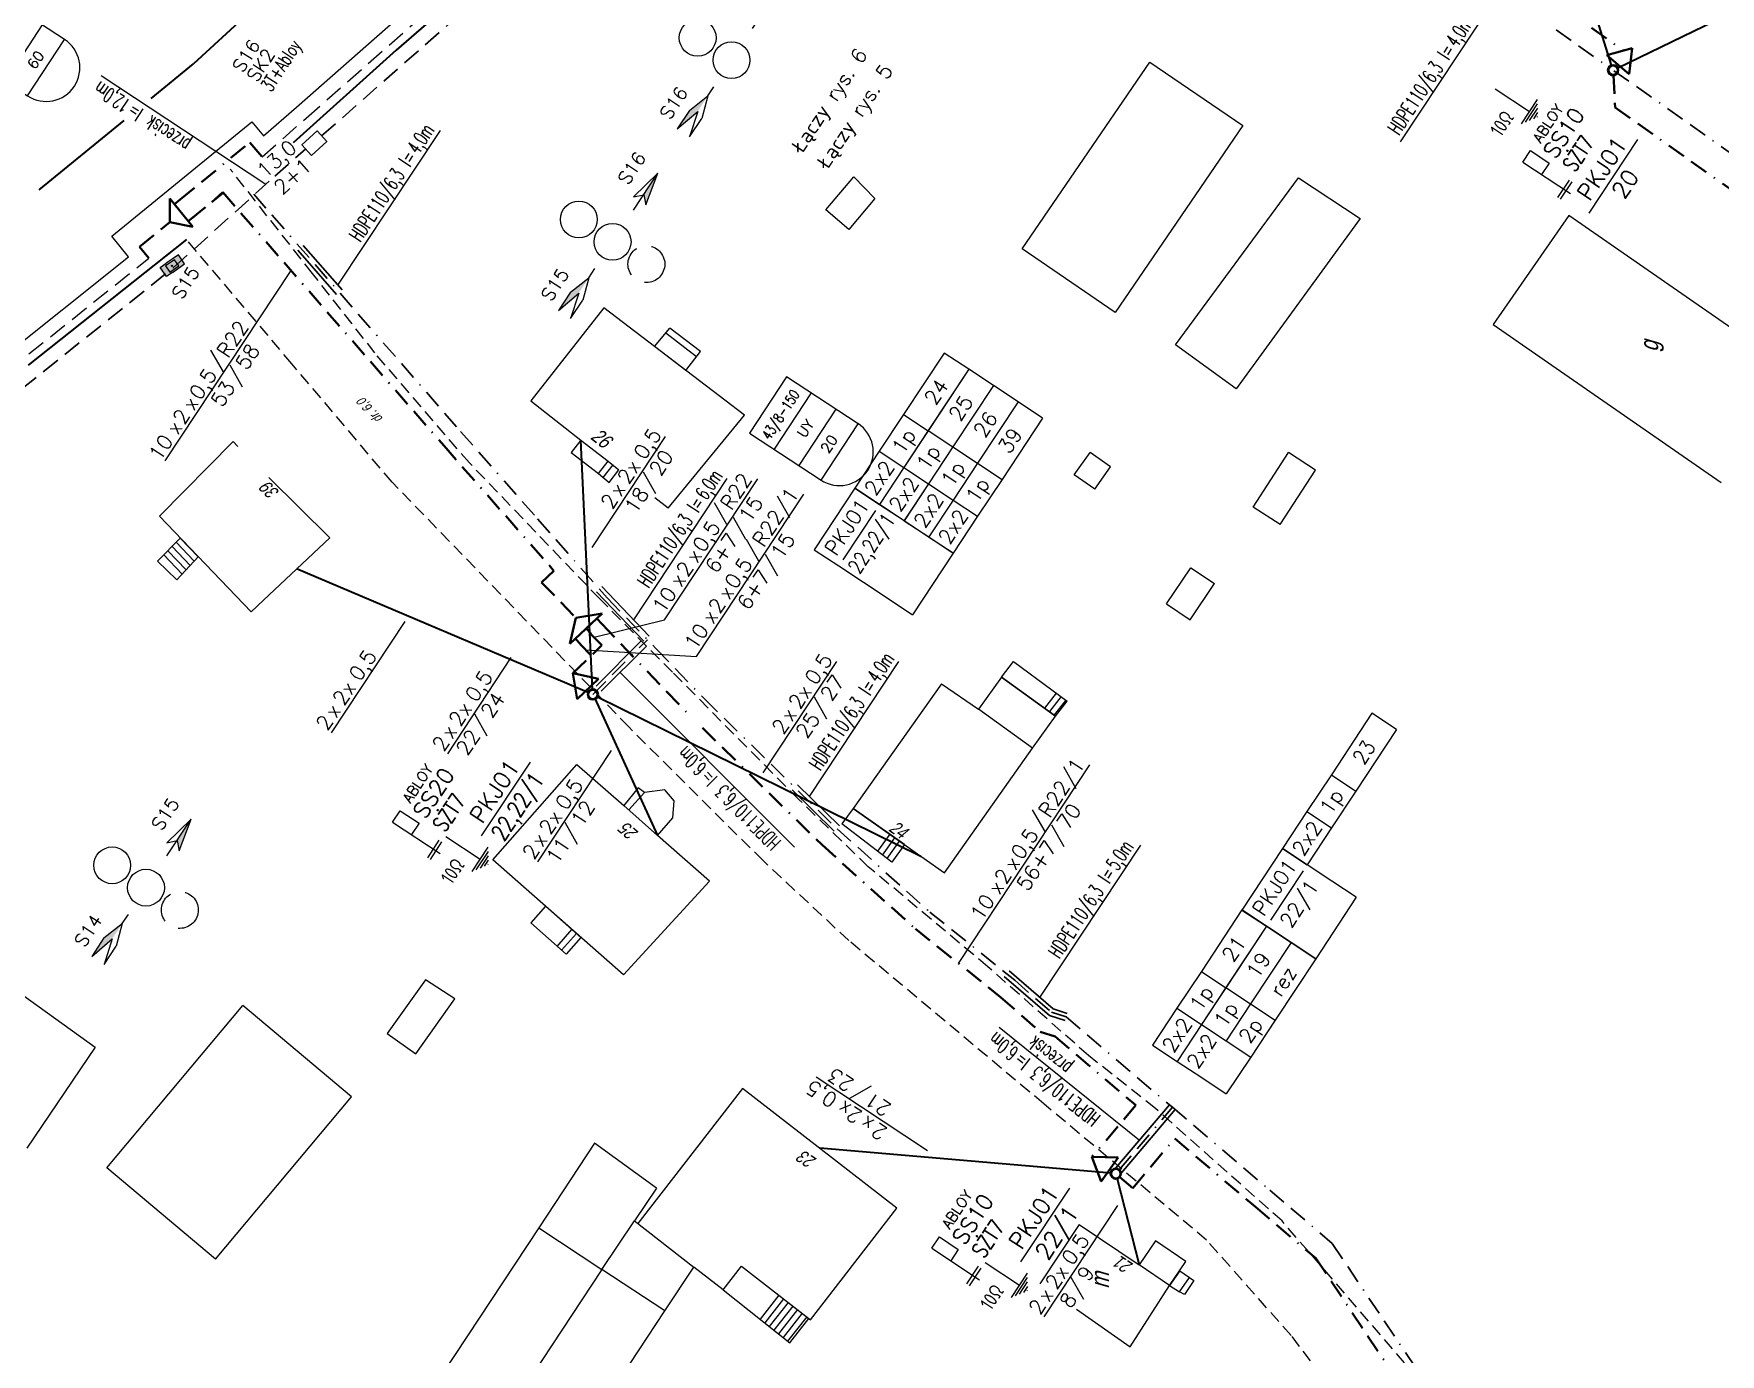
# Model space of a CAD drawing. Header units: millimetres. Extents: x 4848043 to 9699780, y 5827542 to 11659147.
# Drawn here: x 4850131.7 to 4850269.1, y 5828178.8 to 5828286.4 of the extents above; entities that cross this region are included whole.
import ezdxf
from ezdxf.enums import TextEntityAlignment as Align

# ---------------------------------------------------------------- set-up
doc = ezdxf.new("R2010")
doc.units = ezdxf.units.MM
doc.header["$MEASUREMENT"] = 0
for name, pattern in [('0', [0]), ('BORDER', [1.75, 0.5, -0.25, 0.5, -0.25, 0, -0.25]), ('DASHED', [0.75, 0.5, -0.25]), ('KOJ', [0]), ('KOU', [1.5, 1, -0.5]), ('SCH', [0])]:
    doc.linetypes.add(name, pattern=pattern)
doc.layers.get('0').update_dxf_attribs({"lineweight": 18})
for name, color, linetype, lineweight in [('EADTD_T_0', 7, '0', 18), ('EBTPO_L_6', 9, '0', 18), ('EBUOA_T_0', 7, '0', 25), ('EBUPP_L_2', 7, '0', 13), ('EBUPP_L_3', 6, '0', 25), ('EUZOU_T_2', 7, '0', 18), ('SDRPK_L_0', 7, '0', 35), ('SDRPK_L_1', 7, 'KOU', 18), ('TEL kable doziemne proj.', 32, 'BORDER', 30), ('TEL kanalizacja tel. proj.', 32, 'DASHED', 30), ('TEL rury', 6, 'Continuous', 30), ('TEL rury opis', 6, 'Continuous', 20), ('TEL studnie projektowane', 32, 'Continuous', 30), ('TES kable doziemne proj.', 4, 'BORDER', 40), ('TES kable napow. proj.', 241, 'LIN_NAPOW_PROJ', 35), ('TES zakończenia projektowane', 4, 'Continuous', 40), ('TES złącza projektowane', 4, 'Continuous', 40), ('UTTPA_T_0', 7, '0', 18), ('UZB słupy telefoniczne', 32, 'Continuous', 30)]:
    doc.layers.add(name, color=color, linetype=linetype, lineweight=lineweight)
for name, color, linetype in [('NR-RYS @ 1', 7, 'Continuous'), ('OPIS_KABLA', 30, 'Continuous'), ('OPIS_RURY', 6, 'Continuous'), ('RURY-ISTN', 6, 'Continuous'), ('S-T-DLUG', 30, 'Continuous'), ('TEL długości przelotów', 30, 'Continuous'), ('TEL studnie istniejące', 34, 'Continuous'), ('TES kable kanałowe istn.', 140, 'Continuous'), ('TES kable kanałowe proj.', 4, 'DASHED'), ('TES opisy kabli abon.', 30, 'Continuous'), ('TES opisy kabli rozdz.', 30, 'Continuous'), ('TES opisy zakończeń', 30, 'Continuous'), ('TES strzałki i odnośniki', 7, 'Continuous'), ('TES słup. PD', 6, 'Continuous'), ('TES zakończenia istniejące', 140, 'Continuous')]:
    doc.layers.add(name, color=color, linetype=linetype)
doc.styles.add('ROMANS', font='simplex.shx')
doc.styles.add('SIMPLEX', font='simplex.shx', dxfattribs={"width": 0.8, "height": 1.5})
doc.styles.get("Standard").update_dxf_attribs({"font": 'txt', "width": 0.8, "oblique": 15})
doc.linetypes.add('LIN_NAPOW_PROJ', pattern='A,0.0001,-0.4,[136,l_napow.shx,S=0.1,R=0,X=-0.4,Y=0],-0.2,[137,l_napow.shx,S=0.1,R=0,X=-0.2,Y=0],-0.2', length=0.8001)

# ---------------------------------------------------------------- blocks, each defined once
blk = doc.blocks.new('WLD')
at = {"color": 0}
for p, q in [((0.375, 0.25), (-0.375, 0.25)), ((-0.375, 0.25), (-0.375, -0.25)), ((0.375, -0.25), (0.375, 0.25)), ((-0.375, -0.25), (0.375, -0.25))]:
    blk.add_line(p, q, dxfattribs=at)
blk.add_circle((0, 0), 0.045, dxfattribs=at)
blk = doc.blocks.new('TR-SL1')
blk.add_circle((0, 0), 0.5)
blk = doc.blocks.new('KBR-SL1P')
for p, q in [((0, 0), (-1, 1.48)), ((-1, 1.48), (1, 1.48)), ((1, 1.48), (0, 0))]:
    blk.add_line(p, q)
blk.add_circle((0, 1.98), 0.35)
blk = doc.blocks.new('KB-RZP')
at = {"style": 'SIMPLEX'}
for s, p in [('/', (0.5, 0.39)), ('x', (-4.75, 0.25)), ('x', (-2.78, 0.25))]:
    blk.add_text(s, height=1, dxfattribs=at).set_placement(p)
for tag, p in [('POJ-KAB', (-5.16, 0.25)), ('DL-KAB', (0.19, -1.25))]:
    blk.add_attdef(tag, text='', height=1, dxfattribs=at).set_placement(p, align=Align.RIGHT)
for tag, p in [('KONS-KAB', (-3.5, 0.25)), ('SR-ZYL', (-0.85, 0.25)), ('SEP', (0.84, -1.25))]:
    blk.add_attdef(tag, text='', height=1, dxfattribs=at).set_placement(p, align=Align.CENTER)
for tag, p in [('NR-KAB', (1.5, 0.25)), ('DL-MON', (1.5, -1.25))]:
    blk.add_attdef(tag, p, '', height=1, dxfattribs=at)
at = {"style": 'SIMPLEX', "flags": 1}
blk.add_attdef('TYP-KAB', text='', height=0.5, dxfattribs=at).set_placement((-8.41, 0.25), align=Align.RIGHT)
blk.add_attdef('REJ-SZAF', (7.64, 0.25), '', height=0.5, dxfattribs=at)
blk = doc.blocks.new('KB-IWP')
at = {"style": 'SIMPLEX'}
for p in [(-1.22, 0.25), (0.64, 0.25)]:
    blk.add_text('x', height=1, dxfattribs=at).set_placement(p, align=Align.RIGHT)
for tag, p in [('POJ-KAB', (-2.13, 0.25)), ('DL-KAB', (-0.62, -1.25))]:
    blk.add_attdef(tag, text='', height=1, dxfattribs=at).set_placement(p, align=Align.RIGHT)
for tag, p in [('KONS-KAB', (-0.52, 0.25)), ('SR-ZYL', (2.12, 0.25)), ('SEP', (-0.02, -1.25))]:
    blk.add_attdef(tag, text='', height=1, dxfattribs=at).set_placement(p, align=Align.CENTER)
at = {"style": 'SIMPLEX', "flags": 1}
blk.add_attdef('TYP-KAB', text='', height=0.5, dxfattribs=at).set_placement((-6.02, 0.25), align=Align.RIGHT)
blk.add_attdef('REJ-SZAF', (6.39, 0.25), '', height=0.5, dxfattribs=at)
at = {"style": 'SIMPLEX'}
blk.add_attdef('DL-MON', (0.7, -1.25), '', height=1, dxfattribs=at)
blk = doc.blocks.new('OB')
at = {"style": 'ROMANS', "width": 0.6}
blk.add_text('l=', height=2, dxfattribs=at).set_placement((9.86, 0.18))
for tag, p in [('OB_TYP', (8.68, 0.18)), ('OB_SW', (11.54, -2.76))]:
    blk.add_attdef(tag, text='', height=2, dxfattribs=at).set_placement(p, align=Align.RIGHT)
blk.add_attdef('OB_DL', (11.91, 0.18), '', height=2, dxfattribs=at)
blk = doc.blocks.new('ZL-2P')
for p, q in [((0, 0), (1, 1.25)), ((1, 1.25), (1, -1.25)), ((1, -1.25), (0, 0)), ((1, 0.75), (1.5, 0.75)), ((1, -0.75), (1.5, -0.75))]:
    blk.add_line(p, q)
blk = doc.blocks.new('KBR-ZP2')
blk.add_line((-4, 2), (4, 2))
at = {"style": 'SIMPLEX'}
for tag, p in [('REJ-SZAF', (0, 2.5)), ('NR-ZAK', (0, 0))]:
    blk.add_attdef(tag, text='', height=1.5, dxfattribs=at).set_placement(p, align=Align.CENTER)
blk = doc.blocks.new('SK-2-I')
blk.add_hatch(color=256).paths.add_polyline_path([(0.27, -0.38), (0.77, -0.38), (0.77, 0.37), (0.27, 0.37), (-0.23, 0.37), (-0.73, 0.37), (-0.73, -0.38), (-0.23, -0.38)])
for p, q in [((-0.73, -0.38), (-0.73, 0.37)), ((-0.73, 0.37), (-0.23, 0.37)), ((0.27, 0.37), (-0.23, 0.37)), ((0.77, 0.37), (0.27, 0.37)), ((0.77, -0.38), (0.77, 0.37)), ((-0.23, -0.38), (-0.73, -0.38)), ((-0.23, -0.38), (0.27, -0.38)), ((0.27, -0.38), (0.77, -0.38))]:
    blk.add_line(p, q)
blk = doc.blocks.new('S-T-DLUG')
at = {"style": 'ROMANS'}
blk.add_attdef('DL.KAN', text='', height=1, dxfattribs=at).set_placement((0, 0.3), align=Align.CENTER)
blk.add_attdef('L.OTW', text='', height=1, dxfattribs=at).set_placement((0, -0.3), align=Align.TOP_CENTER)
blk = doc.blocks.new('S1')
for p, q in [((0, 5.58), (-0.5, 3.33)), ((0, 2.58), (0, 5.58)), ((0.5, 3.33), (0, 5.58)), ((-0.5, 3.33), (0, 3.83)), ((0, 3.83), (0.5, 3.33)), ((0, -2.92), (0, -2.17)), ((-0.5, -4.42), (0, -2.92)), ((0, -2.92), (0.5, -4.42)), ((-0.5, -5.92), (0, -4.17)), ((-0.5, -4.42), (-0.5, -5.92)), ((0, -4.17), (0.5, -5.92)), ((0.5, -5.92), (0.5, -4.42))]:
    blk.add_line(p, q)
for points in [[(0, 5.58), (0, 3.83), (0.5, 3.33)], [(0, -2.92), (-0.5, -4.42), (0, -4.17), (-0.5, -5.92)]]:
    blk.add_solid(points)
blk = doc.blocks.new('*U135')
for p, q in [((10, 0), (0, 0)), ((0, 0), (0, -4)), ((10, -4), (10, 0)), ((0, -4), (0, -8)), ((9, -4), (1, -4)), ((10, -8), (10, -4)), ((0, -8), (0, -12)), ((10, -12), (10, -8)), ((10, -12), (0, -12))]:
    blk.add_line(p, q)
at = {"style": 'SIMPLEX'}
for tag, p in [('SZAFA', (5, -2)), ('PUNKT', (5, -6))]:
    blk.add_attdef(tag, text='', height=2, dxfattribs=at).set_placement(p, align=Align.MIDDLE_CENTER)
blk = doc.blocks.new('*U136')
for p, q in [((6, 0), (0, 0)), ((0, 0), (0, -4)), ((6, 0), (6, -4)), ((12, 0), (6, 0)), ((22, 0), (12, 0)), ((12, 0), (12, -4)), ((22, -4), (22, 0)), ((6, -4), (0, -4)), ((12, -4), (6, -4)), ((22, -4), (12, -4))]:
    blk.add_line(p, q)
at = {"style": 'SIMPLEX'}
for s, p in [('2x2', (3, -2)), ('1p', (9, -2))]:
    blk.add_text(s, height=2, dxfattribs=at).set_placement(p, align=Align.MIDDLE_CENTER)
blk.add_attdef('PARA1', text='', height=2, dxfattribs=at).set_placement((17, -2), align=Align.MIDDLE_CENTER)
blk = doc.blocks.new('*U123')
for p, q in [((6, 0), (0, 0)), ((0, 0), (0, -4)), ((6, 0), (6, -4)), ((12, 0), (6, 0)), ((22, 0), (12, 0)), ((12, 0), (12, -4)), ((22, -4), (22, 0)), ((0, -4), (0, -8)), ((6, -4), (6, -8)), ((12, -4), (6, -4)), ((22, -4), (12, -4)), ((12, -4), (12, -8)), ((22, -8), (22, -4)), ((6, -8), (0, -8)), ((12, -8), (6, -8)), ((22, -8), (12, -8))]:
    blk.add_line(p, q)
at = {"style": 'SIMPLEX'}
for s, p in [('2x2', (3, -2)), ('1p', (9, -2)), ('2p', (9, -6))]:
    blk.add_text(s, height=2, dxfattribs=at).set_placement(p, align=Align.MIDDLE_CENTER)
for tag, p in [('PARA1', (17, -2)), ('PARA2', (17, -6))]:
    blk.add_attdef(tag, text='', height=2, dxfattribs=at).set_placement(p, align=Align.MIDDLE_CENTER)
blk = doc.blocks.new('ZL-3P')
for p, q in [((0, 0), (1, 1.5)), ((1, 1.5), (1, -1.5)), ((1, -1.5), (0, 0)), ((1, 1), (1.5, 1)), ((1, 0), (1.5, 0)), ((1, -1), (1.5, -1))]:
    blk.add_line(p, q)
blk = doc.blocks.new('*U146')
for p, q in [((10, 0), (0, 0)), ((0, 0), (0, -4)), ((10, -4), (10, 0)), ((0, -4), (0, -8)), ((9, -4), (1, -4)), ((10, -8), (10, -4)), ((0, -8), (0, -12)), ((10, -12), (10, -8)), ((0, -12), (0, -16)), ((10, -16), (10, -12)), ((10, -16), (0, -16))]:
    blk.add_line(p, q)
at = {"style": 'SIMPLEX'}
for tag, p in [('SZAFA', (5, -2)), ('PUNKT', (5, -6))]:
    blk.add_attdef(tag, text='', height=2, dxfattribs=at).set_placement(p, align=Align.MIDDLE_CENTER)
blk = doc.blocks.new('ZLOP')
for p, q in [((9.15, 0), (0, 0)), ((0, 0), (0, -11.62)), ((9.15, -11.62), (9.15, 0)), ((9.15, -4), (0, -4)), ((9.15, -8), (0, -8)), ((0, -11.62), (9.15, -11.62))]:
    blk.add_line(p, q)
blk.add_arc((4.58, -11.62), 4.58, 180, 0)
at = {"style": 'ROMANS', "width": 0.713756}
blk.add_attdef('MUFA', text='', height=1.41, dxfattribs=at).set_placement((0.63, -2.88), (8.18, -2.88), align=Align.FIT)
at = {"style": 'ROMANS'}
for tag, p in [('LACZNIK', (4.71, -6.72)), ('PARY', (4.69, -10.56))]:
    blk.add_attdef(tag, text='', height=1.41, dxfattribs=at).set_placement(p, align=Align.CENTER)
for tag, flags, p in [('NRZL', 4, (4.68, -14.12)), ('BOKT', 1, (4.69, -17.8))]:
    blk.add_attdef(tag, text='', height=1.41, dxfattribs=dict(at, flags=flags)).set_placement(p, align=Align.CENTER)

msp = doc.modelspace()

# ---------------------------------------------------------------- linework, layer by layer
for centre in [(4850185.81, 5828286.03), (4850188.57, 5828284.21), (4850176.13, 5828271.23), (4850178.88, 5828269.41), (4850138.12, 5828218.62), (4850140.87, 5828216.8)]:
    msp.add_circle(centre, 1.5)
at = {"linetype": 'DASHED', "ltscale": 5}
for centre in [(4850181.63, 5828267.59), (4850143.63, 5828214.98)]:
    msp.add_circle(centre, 1.5, dxfattribs=at)
at = {"layer": 'EBTPO_L_6', "linetype": 'SCH'}
for p, q in [((4850182.29, 5828260.88), (4850183.54, 5828262.37)), ((4850186.03, 5828260.47), (4850183.54, 5828262.37)), ((4850183.22, 5828261.99), (4850185.72, 5828260.07)), ((4850184.85, 5828258.94), (4850182.29, 5828260.88)), ((4850184.85, 5828258.94), (4850186.03, 5828260.47)), ((4850177.72, 5828250.53), (4850178.51, 5828251.54)), ((4850178.51, 5828251.54), (4850179.4, 5828250.84)), ((4850177.72, 5828250.53), (4850178.6, 5828249.79)), ((4850178.89, 5828251.23), (4850178.09, 5828250.22)), ((4850178.6, 5828249.79), (4850179.4, 5828250.84)), ((4850143.66, 5828245.27), (4850141.82, 5828243.39)), ((4850142.99, 5828244.58), (4850144.48, 5828243.03)), ((4850143.33, 5828244.93), (4850144.79, 5828243.39)), ((4850145.13, 5828243.74), (4850143.66, 5828245.27)), ((4850143.38, 5828241.87), (4850141.82, 5828243.39)), ((4850142.32, 5828243.9), (4850143.82, 5828242.34)), ((4850142.65, 5828244.24), (4850144.15, 5828242.68)), ((4850145.13, 5828243.74), (4850143.38, 5828241.87)), ((4850210.56, 5828233.96), (4850211.55, 5828235.21)), ((4850210.56, 5828233.96), (4850214.97, 5828230.78)), ((4850215.02, 5828232.64), (4850214.07, 5828231.42)), ((4850215.41, 5828232.36), (4850214.46, 5828231.15)), ((4850215.8, 5828232.07), (4850214.85, 5828230.87)), ((4850214.97, 5828230.78), (4850215.92, 5828231.98)), ((4850198.49, 5828223.26), (4850197.56, 5828222.01)), ((4850202.65, 5828220.32), (4850198.49, 5828223.26)), ((4850201.64, 5828218.87), (4850197.56, 5828222.01)), ((4850200.49, 5828219.76), (4850201.48, 5828221.16)), ((4850200.87, 5828219.46), (4850201.87, 5828220.87)), ((4850201.25, 5828219.17), (4850202.26, 5828220.6)), ((4850202.65, 5828220.32), (4850201.64, 5828218.87)), ((4850173.41, 5828215.3), (4850172.21, 5828213.93)), ((4850173.41, 5828215.3), (4850176.3, 5828212.75)), ((4850172.21, 5828213.93), (4850175.09, 5828211.37)), ((4850174.36, 5828212.02), (4850175.57, 5828213.4)), ((4850174.71, 5828211.7), (4850175.94, 5828213.08)), ((4850176.3, 5828212.75), (4850175.09, 5828211.37)), ((4850187.89, 5828184.05), (4850189.38, 5828185.97)), ((4850189.38, 5828185.97), (4850194.87, 5828181.7)), ((4850225.08, 5828185.59), (4850224.25, 5828184.4)), ((4850225.08, 5828185.59), (4850224.25, 5828184.4)), ((4850225.08, 5828185.59), (4850226.23, 5828184.81)), ((4850225.08, 5828185.59), (4850226.23, 5828184.81)), ((4850187.89, 5828184.05), (4850193.31, 5828179.72)), ((4850225.07, 5828183.89), (4850225.87, 5828185.05)), ((4850225.07, 5828183.89), (4850225.87, 5828185.05)), ((4850226.23, 5828184.81), (4850225.47, 5828183.65)), ((4850226.23, 5828184.81), (4850225.47, 5828183.65)), ((4850192.42, 5828183.61), (4850190.9, 5828181.64)), ((4850192.8, 5828183.31), (4850191.27, 5828181.35)), ((4850193.18, 5828183.02), (4850191.64, 5828181.05)), ((4850193.56, 5828182.72), (4850192.02, 5828180.75)), ((4850193.93, 5828182.43), (4850192.4, 5828180.45)), ((4850194.31, 5828182.13), (4850192.77, 5828180.15)), ((4850194.69, 5828181.84), (4850193.14, 5828179.85)), ((4850193.31, 5828179.72), (4850194.87, 5828181.7))]:
    msp.add_line(p, q, dxfattribs=at)
at = {"layer": 'EBTPO_L_6', "linetype": '0'}
for p, q in [((4850211.55, 5828235.21), (4850215.92, 5828231.98)), ((4850215.92, 5828231.98), (4850215.92, 5828231.98)), ((4850224.25, 5828184.4), (4850225.07, 5828183.89)), ((4850224.25, 5828184.4), (4850225.07, 5828183.89)), ((4850225.47, 5828183.65), (4850225.07, 5828183.89)), ((4850225.47, 5828183.65), (4850225.07, 5828183.89))]:
    msp.add_line(p, q, dxfattribs=at)
at = {"layer": 'EBUPP_L_2', "linetype": '0'}
for p, q in [((4850196.24, 5828272.01), (4850198.53, 5828274.7)), ((4850198.53, 5828274.7), (4850200.25, 5828272.93)), ((4850198.12, 5828270.41), (4850196.24, 5828272.01)), ((4850200.25, 5828272.93), (4850198.12, 5828270.41)), ((4850256.78, 5828271.55), (4850250.62, 5828262.67)), ((4850256.78, 5828271.55), (4850250.62, 5828262.67)), ((4850275.34, 5828258.66), (4850256.78, 5828271.55)), ((4850275.34, 5828258.66), (4850256.78, 5828271.55)), ((4850250.62, 5828262.67), (4850269.18, 5828249.8)), ((4850250.62, 5828262.67), (4850269.18, 5828249.8)), ((4850216.89, 5828189.35), (4850213.68, 5828184.54)), ((4850216.89, 5828189.35), (4850221.77, 5828186.08)), ((4850223.1, 5828188.04), (4850221.77, 5828186.08)), ((4850225.58, 5828186.34), (4850223.1, 5828188.04)), ((4850224.25, 5828184.4), (4850221.77, 5828186.08)), ((4850224.25, 5828184.4), (4850225.58, 5828186.34)), ((4850221.04, 5828179.4), (4850224.25, 5828184.4)), ((4850216.66, 5828182.46), (4850221.04, 5828179.4))]:
    msp.add_line(p, q, dxfattribs=at)
at = {"layer": 'EBUPP_L_2', "linetype": '0', "lineweight": 20}
for p, q in [((4850216.89, 5828189.35), (4850213.68, 5828184.54)), ((4850216.89, 5828189.35), (4850221.77, 5828186.08)), ((4850223.1, 5828188.04), (4850221.77, 5828186.08)), ((4850225.58, 5828186.34), (4850223.1, 5828188.04)), ((4850224.25, 5828184.4), (4850221.77, 5828186.08)), ((4850224.25, 5828184.4), (4850225.58, 5828186.34)), ((4850221.04, 5828179.4), (4850224.25, 5828184.4))]:
    msp.add_line(p, q, dxfattribs=at)
at = {"layer": 'EBUPP_L_3', "linetype": '0'}
for p, q in [((4850212.24, 5828268.83), (4850222.65, 5828284.05)), ((4850222.65, 5828284.05), (4850230.22, 5828278.88)), ((4850230.22, 5828278.88), (4850219.82, 5828263.65)), ((4850224.74, 5828261.01), (4850234.75, 5828274.62)), ((4850234.75, 5828274.62), (4850239.77, 5828271.3)), ((4850239.77, 5828271.3), (4850229.68, 5828257.42)), ((4850219.82, 5828263.65), (4850212.24, 5828268.83)), ((4850178.16, 5828264.04), (4850172.21, 5828256.45)), ((4850189.63, 5828255.29), (4850178.16, 5828264.04)), ((4850229.68, 5828257.42), (4850224.74, 5828261.01)), ((4850172.21, 5828256.45), (4850176.3, 5828253.26)), ((4850183.4, 5828247.7), (4850189.63, 5828255.29)), ((4850147.96, 5828253.13), (4850141.96, 5828247.05)), ((4850148.34, 5828252.74), (4850147.96, 5828253.13)), ((4850176.3, 5828253.26), (4850175.51, 5828252.25)), ((4850176.3, 5828253.26), (4850178.51, 5828251.54)), ((4850175.51, 5828252.25), (4850177.72, 5828250.53)), ((4850177.72, 5828250.53), (4850178.51, 5828251.54)), ((4850216.49, 5828250.44), (4850217.78, 5828252.26)), ((4850219.45, 5828251.08), (4850217.78, 5828252.26)), ((4850231.06, 5828247.8), (4850233.95, 5828252.24)), ((4850236.15, 5828250.81), (4850233.95, 5828252.24)), ((4850155.85, 5828245.3), (4850150.89, 5828250.22)), ((4850218.16, 5828249.26), (4850216.49, 5828250.44)), ((4850218.16, 5828249.26), (4850219.45, 5828251.08)), ((4850233.25, 5828246.37), (4850236.15, 5828250.81)), ((4850183.4, 5828247.7), (4850182.31, 5828248.56)), ((4850233.25, 5828246.37), (4850231.06, 5828247.8)), ((4850141.96, 5828247.05), (4850149.43, 5828239.26)), ((4850150.44, 5828240.21), (4850155.85, 5828245.3)), ((4850224.01, 5828239.91), (4850225.98, 5828242.86)), ((4850225.98, 5828242.86), (4850227.92, 5828241.57)), ((4850225.94, 5828238.61), (4850227.92, 5828241.57)), ((4850149.43, 5828239.26), (4850150.44, 5828240.21)), ((4850224.01, 5828239.91), (4850225.94, 5828238.61)), ((4850205.66, 5828233.41), (4850198.49, 5828223.26)), ((4850205.66, 5828233.41), (4850208.68, 5828231.34)), ((4850210.56, 5828233.96), (4850208.68, 5828231.34)), ((4850214.97, 5828230.78), (4850210.56, 5828233.96)), ((4850213.09, 5828228.16), (4850208.68, 5828231.34)), ((4850213.09, 5828228.16), (4850214.97, 5828230.78)), ((4850205.92, 5828218.02), (4850213.09, 5828228.16)), ((4850169.13, 5828219.08), (4850175.98, 5828226.84)), ((4850175.98, 5828226.84), (4850179.8, 5828223.49)), ((4850180.96, 5828224.93), (4850179.8, 5828223.49)), ((4850181.47, 5828224.56), (4850180.2, 5828223.13)), ((4850181.47, 5828224.56), (4850180.96, 5828224.93)), ((4850183.13, 5828224.76), (4850181.47, 5828224.56)), ((4850183.9, 5828223.87), (4850183.13, 5828224.76)), ((4850183.79, 5828222.48), (4850183.9, 5828223.87)), ((4850182.54, 5828221.06), (4850179.8, 5828223.49)), ((4850182.54, 5828221.06), (4850183.79, 5828222.48)), ((4850198.49, 5828223.26), (4850205.92, 5828218.02)), ((4850186.78, 5828217.33), (4850182.54, 5828221.06)), ((4850179.78, 5828209.69), (4850169.13, 5828219.08)), ((4850186.78, 5828217.33), (4850179.78, 5828209.69)), ((4850119.69, 5828216.03), (4850136.73, 5828203.82)), ((4850163.64, 5828209.29), (4850160.51, 5828204.92)), ((4850166.04, 5828207.75), (4850163.64, 5828209.29)), ((4850162.84, 5828203.26), (4850166.04, 5828207.75)), ((4850137.67, 5828193.98), (4850148.76, 5828207.19)), ((4850157.6, 5828199.77), (4850148.76, 5828207.19)), ((4850160.51, 5828204.92), (4850162.84, 5828203.26)), ((4850136.73, 5828203.82), (4850131.17, 5828195.59)), ((4850189.46, 5828200.45), (4850180.93, 5828189.45)), ((4850202.04, 5828190.69), (4850189.46, 5828200.45)), ((4850146.52, 5828186.55), (4850157.6, 5828199.77)), ((4850177.41, 5828195.99), (4850172.87, 5828189.09)), ((4850182.46, 5828192.31), (4850177.41, 5828195.99)), ((4850146.52, 5828186.55), (4850137.67, 5828193.98)), ((4850182.46, 5828192.31), (4850180.67, 5828189.66)), ((4850178.01, 5828185.71), (4850180.67, 5828189.66)), ((4850180.67, 5828189.66), (4850185.5, 5828185.9)), ((4850194.99, 5828181.61), (4850202.04, 5828190.69)), ((4850172.87, 5828189.09), (4850162.77, 5828173.8)), ((4850172.87, 5828189.09), (4850178.01, 5828185.71)), ((4850178.01, 5828185.71), (4850167.9, 5828170.42)), ((4850183.14, 5828182.33), (4850178.01, 5828185.71)), ((4850183.14, 5828182.33), (4850185.5, 5828185.9)), ((4850187.89, 5828184.05), (4850185.5, 5828185.9)), ((4850187.89, 5828184.05), (4850189.38, 5828185.97)), ((4850189.38, 5828185.97), (4850194.99, 5828181.61)), ((4850173.04, 5828167.02), (4850183.14, 5828182.33))]:
    msp.add_line(p, q, dxfattribs=at)
at = {"layer": 'OPIS_RURY'}
for p, q in [((4850250.78, 5828281.86), (4850253.57, 5828280.02)), ((4850252.92, 5828279.02), (4850254.23, 5828281.01)), ((4850253.25, 5828279.16), (4850254.23, 5828280.65)), ((4850253.58, 5828279.3), (4850254.24, 5828280.29)), ((4850253.92, 5828279.43), (4850254.25, 5828279.93)), ((4850254.21, 5828279.57), (4850254.23, 5828279.61)), ((4850165.3, 5828220.97), (4850168.1, 5828219.12)), ((4850167.44, 5828218.13), (4850168.75, 5828220.11)), ((4850167.78, 5828218.26), (4850168.76, 5828219.75)), ((4850168.11, 5828218.4), (4850168.76, 5828219.39)), ((4850168.44, 5828218.54), (4850168.77, 5828219.03)), ((4850168.73, 5828218.68), (4850168.75, 5828218.71)), ((4850209.23, 5828186.26), (4850212.03, 5828184.41)), ((4850211.37, 5828183.42), (4850212.68, 5828185.4)), ((4850211.7, 5828183.56), (4850212.69, 5828185.04)), ((4850212.04, 5828183.69), (4850212.69, 5828184.68)), ((4850212.37, 5828183.83), (4850212.7, 5828184.32)), ((4850212.66, 5828183.97), (4850212.68, 5828184.01))]:
    msp.add_line(p, q, dxfattribs=at)
at = {"layer": 'RURY-ISTN'}
for p, q in [((4850253.03, 5828275.91), (4850253.64, 5828276.84)), ((4850253.64, 5828276.84), (4850255.18, 5828275.82)), ((4850253.03, 5828275.91), (4850256.91, 5828273.34)), ((4850255.18, 5828275.82), (4850254.56, 5828274.89)), ((4850256.8, 5828274.44), (4850255.85, 5828273.02)), ((4850257.02, 5828274.29), (4850256.08, 5828272.87)), ((4850160.96, 5828222.13), (4850161.58, 5828223.06)), ((4850161.58, 5828223.06), (4850163.11, 5828222.05)), ((4850160.96, 5828222.13), (4850164.84, 5828219.57)), ((4850163.11, 5828222.05), (4850162.5, 5828221.12)), ((4850164.73, 5828220.67), (4850163.79, 5828219.24)), ((4850164.95, 5828220.52), (4850164.01, 5828219.09)), ((4850204.89, 5828187.43), (4850205.5, 5828188.36)), ((4850205.5, 5828188.36), (4850207.04, 5828187.34)), ((4850204.89, 5828187.43), (4850208.77, 5828184.86)), ((4850207.04, 5828187.34), (4850206.43, 5828186.41)), ((4850208.66, 5828185.96), (4850207.71, 5828184.53)), ((4850208.88, 5828185.81), (4850207.94, 5828184.38))]:
    msp.add_line(p, q, dxfattribs=at)
at = {"layer": 'SDRPK_L_0', "linetype": 'KOJ'}
for p, q in [((4850157.34, 5828295.5), (4850144.74, 5828283.92)), ((4850170.11, 5828292.71), (4850161.26, 5828285.02)), ((4850161.26, 5828285.02), (4850152.86, 5828277.47)), ((4850141.28, 5828281.09), (4850144.74, 5828283.92)), ((4850132.17, 5828273.63), (4850139.09, 5828279.29)), ((4850144.17, 5828269.6), (4850131.28, 5828259.36))]:
    msp.add_line(p, q, dxfattribs=at)
at = {"layer": 'SDRPK_L_1', "linetype": 'KOU'}
for p, q in [((4850154.44, 5828266.82), (4850147.73, 5828275.34)), ((4850152.75, 5828259.48), (4850144.17, 5828269.6)), ((4850159.52, 5828260.36), (4850154.44, 5828266.82)), ((4850167.21, 5828251.41), (4850159.52, 5828260.36)), ((4850160.92, 5828249.83), (4850152.75, 5828259.48)), ((4850177.81, 5828240.35), (4850167.21, 5828251.41)), ((4850169.76, 5828240.7), (4850160.92, 5828249.83)), ((4850180.2, 5828229.89), (4850169.76, 5828240.7)), ((4850183.76, 5828234.35), (4850177.81, 5828240.35)), ((4850194.05, 5828223.98), (4850183.76, 5828234.35)), ((4850191.14, 5828219), (4850180.2, 5828229.89)), ((4850199.7, 5828218.51), (4850194.05, 5828223.98)), ((4850198.12, 5828212.49), (4850191.14, 5828219)), ((4850209.45, 5828210.36), (4850199.7, 5828218.51)), ((4850214.01, 5828199.19), (4850198.12, 5828212.49)), ((4850217.65, 5828203.13), (4850209.45, 5828210.36)), ((4850223.1, 5828198.82), (4850217.65, 5828203.13)), ((4850223.1, 5828198.82), (4850217.65, 5828203.13)), ((4850227.27, 5828188.09), (4850214.01, 5828199.19)), ((4850227.27, 5828188.09), (4850214.01, 5828199.19)), ((4850233.42, 5828189.65), (4850223.1, 5828198.82)), ((4850233.42, 5828189.65), (4850223.1, 5828198.82)), ((4850244.38, 5828176.96), (4850233.42, 5828189.65)), ((4850244.38, 5828176.96), (4850233.42, 5828189.65)), ((4850234.15, 5828180.33), (4850227.27, 5828188.09)), ((4850234.15, 5828180.33), (4850227.27, 5828188.09)), ((4850239.39, 5828173.48), (4850234.15, 5828180.33)), ((4850239.39, 5828173.48), (4850234.15, 5828180.33))]:
    msp.add_line(p, q, dxfattribs=at)
at = {"layer": 'TEL kable doziemne proj.', "ltscale": 3}
for p, q in [((4850260.45, 5828283.35), (4850281.98, 5828268.1)), ((4850177.27, 5828232.54), (4850181.71, 5828237)), ((4850220.15, 5828193.82), (4850224.48, 5828198.91))]:
    msp.add_line(p, q, dxfattribs=at)
for points in [[(4850202.74, 5828322.47), (4850205.36, 5828322.39), (4850223.51, 5828309.52), (4850247.01, 5828292.88), (4850260.14, 5828283.56)], [(4850149.65, 5828273.29), (4850166.5, 5828253.96)], [(4850166.5, 5828253.96), (4850172.77, 5828246.84), (4850178.44, 5828240.4), (4850182.41, 5828236.28), (4850186.36, 5828232.17), (4850197.17, 5828221.59), (4850204.72, 5828214.81), (4850211.64, 5828209.26), (4850214.62, 5828206.66), (4850215.83, 5828206.27), (4850224.48, 5828198.91)], [(4850224.48, 5828198.91), (4850232.41, 5828192.16), (4850237.51, 5828187.82), (4850253.92, 5828163.32), (4850266.27, 5828143.49), (4850260.69, 5828140.02)]]:
    msp.add_lwpolyline(points, dxfattribs=at)
at = {"layer": 'TEL kanalizacja tel. proj.', "ltscale": 3}
for points in [[(4850155.18, 5828278.03), (4850168.76, 5828289.99), (4850179.03, 5828299.01), (4850187.46, 5828306.85), (4850196.44, 5828316.26), (4850199.65, 5828319.39)], [(4850059.73, 5828184.93), (4850071.07, 5828201.27), (4850078.07, 5828209.84), (4850084, 5828217.11), (4850093.71, 5828226.93), (4850105.83, 5828237), (4850121.96, 5828250.4), (4850143.12, 5828267.31), (4850151.36, 5828274.75), (4850153.88, 5828276.97)]]:
    msp.add_lwpolyline(points, dxfattribs=at)
at = {"layer": 'TEL rury'}
for p, q in [((4850156.84, 5828265.51), (4850153.68, 5828269.12)), ((4850156.39, 5828265.11), (4850153.23, 5828268.73)), ((4850181.43, 5828236.89), (4850177.58, 5828240.9)), ((4850181.86, 5828237.3), (4850178.01, 5828241.32)), ((4850177.53, 5828233.22), (4850181.22, 5828236.9)), ((4850177.95, 5828232.8), (4850181.64, 5828236.47)), ((4850197.36, 5828221.83), (4850193.93, 5828225.19)), ((4850196.94, 5828221.4), (4850193.51, 5828224.76)), ((4850214.47, 5828206.39), (4850210.79, 5828209.57)), ((4850214.77, 5828206.93), (4850211.18, 5828210.02)), ((4850215.74, 5828205.99), (4850214.47, 5828206.39)), ((4850215.92, 5828206.56), (4850214.77, 5828206.93)), ((4850224.25, 5828199.11), (4850219.88, 5828193.97)), ((4850224.71, 5828198.72), (4850220.34, 5828193.58))]:
    msp.add_line(p, q, dxfattribs=at)
at = {"layer": 'TEL rury opis'}
for p, q in [((4850243.07, 5828277.55), (4850251.06, 5828289.63)), ((4850150.62, 5828274.09), (4850137.22, 5828282.94)), ((4850156.51, 5828265.88), (4850164.85, 5828278.48)), ((4850180.6, 5828238.62), (4850188.2, 5828250.13)), ((4850194.91, 5828224.23), (4850202.19, 5828235.23)), ((4850193.7, 5828220.11), (4850179.5, 5828234.34)), ((4850213.69, 5828207.86), (4850221.9, 5828220.27)), ((4850221.79, 5828196.21), (4850210.38, 5828205.4))]:
    msp.add_line(p, q, dxfattribs=at)
at = {"layer": 'TEL studnie projektowane'}
msp.add_lwpolyline([(4850154.34, 5828276.45), (4850155.59, 5828277.58), (4850154.82, 5828278.44), (4850153.57, 5828277.31)], close=True, dxfattribs=at)
at = {"layer": 'TES kable doziemne proj.', "ltscale": 3}
for p, q in [((4850260.41, 5828282.97), (4850260.55, 5828280.34)), ((4850260.55, 5828280.34), (4850280.49, 5828266.21)), ((4850143.65, 5828272.85), (4850149.33, 5828277.5)), ((4850149.33, 5828277.5), (4850150.33, 5828276.32)), ((4850140.34, 5828268.99), (4850142.82, 5828271.02)), ((4850141.09, 5828268.07), (4850140.34, 5828268.99)), ((4850175.64, 5828234.27), (4850178.01, 5828236.54)), ((4850220.2, 5828193.23), (4850221.25, 5828192.33))]:
    msp.add_line(p, q, dxfattribs=at)
for points in [[(4850199.76, 5828323.79), (4850202.98, 5828326.92), (4850202.98, 5828326.92), (4850224.55, 5828310.99), (4850248.05, 5828294.34), (4850261.18, 5828285.03)], [(4850144.56, 5828271.27), (4850147.16, 5828273.4), (4850147.26, 5828273.29)], [(4850146.24, 5828272.64), (4850147.13, 5828273.44), (4850165.15, 5828252.78), (4850174.05, 5828242.67)], [(4850174.05, 5828242.67), (4850174.09, 5828242.62), (4850174.09, 5828242.62), (4850173.1, 5828241.67), (4850175.89, 5828238.77)], [(4850177.99, 5828238.29), (4850177.99, 5828238.29), (4850184.94, 5828231.05)], [(4850176.25, 5828236.64), (4850176.25, 5828236.64), (4850177.14, 5828235.71)], [(4850177.12, 5828237.46), (4850177.12, 5828237.46), (4850178.01, 5828236.54)], [(4850186.2, 5828229.81), (4850195.94, 5828220.28), (4850203.55, 5828213.44), (4850210.49, 5828207.88), (4850213.72, 5828205.06), (4850214.93, 5828204.67), (4850221.51, 5828199.07), (4850217.93, 5828194.87)], [(4850221.25, 5828192.33), (4850224.68, 5828196.37), (4850231.24, 5828190.79), (4850236.16, 5828186.61), (4850252.41, 5828162.34), (4850263.79, 5828144.07), (4850259.9, 5828141.65), (4850250.66, 5828138.37), (4850251.23, 5828135.79)]]:
    msp.add_lwpolyline(points, dxfattribs=at)
at = {"layer": 'TES kable kanałowe istn.', "linetype": 'ByBlock'}
for p, q in [((4850153.12, 5828280.38), (4850166.7, 5828292.33)), ((4850150.45, 5828278.03), (4850153.12, 5828280.38)), ((4850138.09, 5828269.86), (4850149.48, 5828279.17)), ((4850149.48, 5828279.17), (4850150.45, 5828278.03)), ((4850139.45, 5828268.19), (4850138.09, 5828269.86)), ((4850119.73, 5828252.43), (4850139.45, 5828268.19))]:
    msp.add_line(p, q, dxfattribs=at)
at = {"layer": 'TES kable kanałowe proj.', "ltscale": 3}
for p, q in [((4850150.33, 5828276.32), (4850153.91, 5828279.48)), ((4850120.78, 5828251.85), (4850141.09, 5828268.07))]:
    msp.add_line(p, q, dxfattribs=at)
msp.add_lwpolyline([(4850153.91, 5828279.48), (4850167.49, 5828291.43), (4850177.74, 5828300.44), (4850186.11, 5828308.22), (4850195.07, 5828317.61), (4850195.07, 5828317.61)], dxfattribs=at)
at = {"layer": 'TES kable napow. proj.', "ltscale": 3}
for p, q in [((4850260.26, 5828283.79), (4850248.95, 5828320.04)), ((4850260.76, 5828283.57), (4850279.49, 5828292.73)), ((4850177.25, 5828232.91), (4850176.3, 5828253.26)), ((4850176.94, 5828232.68), (4850153.14, 5828242.76)), ((4850177.42, 5828232.21), (4850182.54, 5828221.06)), ((4850177.6, 5828232.38), (4850204, 5828219.37)), ((4850219.46, 5828193.54), (4850195.75, 5828195.57)), ((4850219.98, 5828193.09), (4850221.77, 5828186.08))]:
    msp.add_line(p, q, dxfattribs=at)
at = {"layer": 'TES opisy kabli rozdz.'}
for p, q in [((4850142.44, 5828251.57), (4850152.69, 5828267.07)), ((4850183.17, 5828253.54), (4850177.19, 5828244.5)), ((4850183.11, 5828238.63), (4850190.7, 5828250.11)), ((4850185.72, 5828235.64), (4850194.45, 5828248.85)), ((4850161.95, 5828238.49), (4850155.95, 5828229.42)), ((4850177.37, 5828237.2), (4850183.11, 5828238.63)), ((4850176.7, 5828236.17), (4850185.72, 5828235.64)), ((4850170.6, 5828235.55), (4850165.42, 5828227.71)), ((4850197.12, 5828235.22), (4850191.12, 5828226.15)), ((4850178.76, 5828227.98), (4850172.76, 5828218.91)), ((4850207.06, 5828210.63), (4850217.76, 5828226.8)), ((4850195.45, 5828201.38), (4850204.52, 5828195.39)), ((4850220, 5828190.91), (4850214, 5828181.84))]:
    msp.add_line(p, q, dxfattribs=at)

# ---------------------------------------------------------------- block references
at = {"layer": 'TEL długości przelotów', "xscale": 1.2, "yscale": 1.2, "zscale": 1.2, "rotation": 42.0928988734154}
msp.add_blockref('S-T-DLUG', (4850152.16, 5828275.45), dxfattribs=at).add_auto_attribs({'DL.KAN': '13,0', 'L.OTW': '2+1'})
at = {"layer": 'TEL rury opis', "xscale": 0.6, "yscale": 0.6, "zscale": 0.6}
for p, rotation, values in [((4850243.82, 5828279.16), 56.52915817698229, {'OB_TYP': 'HDPE110/6,3', 'OB_DL': '4,0m'}), ((4850145.74, 5828276.99), 146.5291581757487, {'OB_TYP': 'przecisk', 'OB_DL': '12,0m'}), ((4850159.21, 5828270.45), 56.52915817698229, {'OB_TYP': 'HDPE110/6,3', 'OB_DL': '4,0m'}), ((4850182.69, 5828242.28), 56.52915817698229, {'OB_TYP': 'HDPE110/6,3', 'OB_DL': '6,0m'}), ((4850196.68, 5828227.39), 56.52915817698229, {'OB_TYP': 'HDPE110/6,3', 'OB_DL': '4,0m'}), ((4850191.75, 5828221.68), 134.9397433619515, {'OB_TYP': 'HDPE110/6,3', 'OB_DL': '6,0m'}), ((4850216.16, 5828212.08), 56.52915817698229, {'OB_TYP': 'HDPE110/6,3', 'OB_DL': '5,0m'}), ((4850217.68, 5828199.17), 141.1444384123553, {'OB_TYP': 'HDPE110/6,3', 'OB_DL': '6,0m', 'OB_SW': 'przecisk'})]:
    msp.add_blockref('OB', p, dxfattribs=dict(at, rotation=rotation)).add_auto_attribs(values)
at = {"layer": 'TEL studnie istniejące', "xscale": 1.2, "yscale": 1.2, "zscale": 1.2, "rotation": 34.80723725148507}
msp.add_blockref('SK-2-I', (4850143, 5828267.45), dxfattribs=at)
at = {"layer": 'TES opisy kabli abon.', "linetype": 'Continuous', "xscale": 1.199999999727946, "yscale": 1.199999999727946, "zscale": 1.199999999727946}
for p, rotation, values in [((4850181.06, 5828250.35), 56.52915818879494, {'POJ-KAB': '2', 'KONS-KAB': '2', 'DL-KAB': '18', 'DL-MON': '20', 'SR-ZYL': '0,5', 'SEP': '/'}), ((4850195, 5828232.01), 56.52915818062414, {'POJ-KAB': '2', 'KONS-KAB': '2', 'DL-KAB': '25', 'DL-MON': '27', 'SR-ZYL': '0,5', 'SEP': '/'}), ((4850167.33, 5828230.62), 56.52915818062414, {'POJ-KAB': '2', 'KONS-KAB': '2', 'DL-KAB': '22', 'DL-MON': '24', 'SR-ZYL': '0,5', 'SEP': '/'}), ((4850174.68, 5828221.81), 56.52915818062414, {'POJ-KAB': '2', 'KONS-KAB': '2', 'DL-KAB': '11', 'DL-MON': '12', 'SR-ZYL': '0,5', 'SEP': '/'}), ((4850198.52, 5828199.35), 146.5291581799243, {'POJ-KAB': '2', 'KONS-KAB': '2', 'DL-KAB': '21', 'DL-MON': '23', 'SR-ZYL': '0,5', 'SEP': '/'}), ((4850215.92, 5828184.74), 56.52915816661001, {'POJ-KAB': '2', 'KONS-KAB': '2', 'DL-KAB': '8', 'DL-MON': '9', 'SR-ZYL': '0,5', 'SEP': '/'})]:
    msp.add_blockref('KB-IWP', p, dxfattribs=dict(at, rotation=rotation)).add_auto_attribs(values)
at = {"layer": 'TES opisy kabli abon.', "linetype": 'Continuous'}
ref = msp.add_blockref('KB-IWP', (4850157.87, 5828232.32), dxfattribs=dict(at, xscale=1.199999999727946, yscale=1.199999999727946, zscale=1.199999999727946, rotation=56.52915818062414))
ref.add_attrib('POJ-KAB', '2', dxfattribs={"layer": '0', "height": 1.2, "rotation": 56.5292, "style": 'SIMPLEX'}).set_placement((4850156.2, 5828230.35), align=Align.RIGHT)
ref.add_attrib('KONS-KAB', '2', dxfattribs={"layer": '0', "height": 1.2, "rotation": 56.5292, "style": 'SIMPLEX'}).set_placement((4850157.27, 5828231.96), align=Align.CENTER)
ref.add_attrib('SR-ZYL', '0,5', dxfattribs={"layer": '0', "height": 1.2, "rotation": 56.5292, "style": 'SIMPLEX'}).set_placement((4850159.02, 5828234.6), align=Align.CENTER)
at = {"layer": 'TES opisy kabli rozdz.', "xscale": 1.199999999999999, "yscale": 1.199999999999999, "zscale": 1.199999999999999, "rotation": 56.52915818013491}
for p, values in [((4850146.82, 5828258.19), {'POJ-KAB': '10', 'KONS-KAB': '2', 'SR-ZYL': '0,5', 'NR-KAB': 'R22', 'DL-KAB': '53', 'DL-MON': '58', 'SEP': '/'}), ((4850187.83, 5828245.78), {'POJ-KAB': '10', 'KONS-KAB': '2', 'SR-ZYL': '0,5', 'NR-KAB': 'R22', 'DL-KAB': '6+7', 'DL-MON': '15', 'SEP': '/'}), ((4850190.44, 5828242.79), {'POJ-KAB': '10', 'KONS-KAB': '2', 'SR-ZYL': '0,5', 'NR-KAB': 'R22/1', 'DL-KAB': '6+7', 'DL-MON': '15', 'SEP': '/'}), ((4850213.75, 5828220.74), {'POJ-KAB': '10', 'KONS-KAB': '2', 'SR-ZYL': '0,5', 'NR-KAB': 'R22/1', 'DL-KAB': '56+7', 'DL-MON': '70', 'SEP': '/'})]:
    msp.add_blockref('KB-RZP', p, dxfattribs=at).add_auto_attribs(values)
at = {"layer": 'TES opisy zakończeń', "xscale": 0.8999999999268937, "yscale": 0.8999999999268937, "zscale": 0.8999999999268937, "rotation": 56.52915818046868}
for p, values in [((4850261.92, 5828273.76), {'REJ-SZAF': 'PKJ01', 'NR-ZAK': '20'}), ((4850215.63, 5828188.33), {'REJ-SZAF': 'PKJ01', 'NR-ZAK': '22/1'})]:
    msp.add_blockref('KBR-ZP2', p, dxfattribs=at).add_auto_attribs(values)
at = {"layer": 'TES opisy zakończeń'}
ref = msp.add_blockref('KBR-ZP2', (4850171.7, 5828223.04), dxfattribs=dict(at, xscale=0.8999999999268937, yscale=0.8999999999268937, zscale=0.8999999999268937, rotation=56.52915818046868))
ref.add_attrib('REJ-SZAF', 'PKJ01', dxfattribs={"layer": '0', "height": 1.35, "rotation": 56.5292, "style": 'SIMPLEX'}).set_placement((4850169.83, 5828224.28), align=Align.CENTER)
ref.add_attrib('NR-ZAK', '22,22/1', dxfattribs={"layer": '0', "height": 1.35, "rotation": 56.5292, "style": 'SIMPLEX', "width": 0.8}).set_placement((4850171.7, 5828223.04), align=Align.CENTER)
at = {"layer": 'TES strzałki i odnośniki', "xscale": 1.199999999539498, "yscale": 1.199999999539498, "zscale": 1.199999999539498, "rotation": 326.5291581732097}
for p in [(4850188.57, 5828284.21), (4850178.88, 5828269.41), (4850140.87, 5828216.8)]:
    msp.add_blockref('S1', p, dxfattribs=at)
at = {"layer": 'TES słup. PD', "xscale": 0.6, "yscale": 0.6, "zscale": 0.6, "rotation": 56.52915818203846}
for name, p, values in [('*U136', (4850198.62, 5828249.34), {'PARA1': '24'}), ('*U136', (4850200.62, 5828248.02), {'PARA1': '25'}), ('*U136', (4850202.63, 5828246.69), {'PARA1': '26'}), ('*U136', (4850204.63, 5828245.37), {'PARA1': '39'}), ('*U135', (4850230.15, 5828214.98), {'SZAFA': 'PKJ01', 'PUNKT': '22/1'}), ('*U136', (4850222.87, 5828203.97), {'PARA1': '21'}), ('*U123', (4850224.87, 5828202.65), {'PARA1': '19', 'PARA2': 'rez'})]:
    msp.add_blockref(name, p, dxfattribs=at).add_auto_attribs(values)
at = {"layer": 'TES słup. PD'}
ref = msp.add_blockref('*U146', (4850195.31, 5828244.33), dxfattribs=dict(at, xscale=0.6, yscale=0.6, zscale=0.6, rotation=56.52915818203846))
ref.add_attrib('SZAFA', 'PKJ01', dxfattribs={"layer": '0', "height": 1.2, "rotation": 56.5292, "style": 'SIMPLEX'}).set_placement((4850197.97, 5828246.18), align=Align.MIDDLE_CENTER)
ref.add_attrib('PUNKT', '22,22/1', dxfattribs={"layer": '0', "height": 1.2, "rotation": 56.5292, "style": 'SIMPLEX', "width": 0.8}).set_placement((4850199.97, 5828244.85), align=Align.MIDDLE_CENTER)
ref = msp.add_blockref('*U136', (4850233.46, 5828219.99), dxfattribs=dict(at, xscale=0.6, yscale=0.6, zscale=0.6, rotation=56.52915818203846))
ref.add_attrib('PARA1', '23', dxfattribs={"layer": '0', "height": 1.2, "rotation": 56.5292, "style": 'SIMPLEX', "width": 0.9}).set_placement((4850240.09, 5828227.83), align=Align.MIDDLE_CENTER)
at = {"layer": 'TES zakończenia istniejące', "linetype": 'ByBlock', "ltscale": 5, "xscale": 0.5999999999999999, "yscale": 0.5999999999999999, "zscale": 0.5999999999999999, "rotation": 56.71662228995471}
for p, values in [((4850125.4, 5828285.12), {'MUFA': '43/8-150', 'LACZNIK': 'UY', 'PARY': '60'}), ((4850190.03, 5828253.83), {'MUFA': '43/8-150', 'LACZNIK': 'UY', 'PARY': '20'})]:
    msp.add_blockref('ZLOP', p, dxfattribs=at).add_auto_attribs(values)
at = {"layer": 'TES zakończenia projektowane'}
for p, xscale, yscale, zscale, rotation in [((4850261.94, 5828285.18), 1.199999999896055, 1.199999999896055, 1.199999999896055, 139.1249300962118), ((4850175.64, 5828234.27), 1.199999999751466, 1.199999999751466, 1.199999999751466, 223.4452786852102), ((4850217.93, 5828194.87), 1.199999999751466, 1.199999999751466, 1.199999999751466, 234.8534358512141)]:
    msp.add_blockref('KBR-SL1P', p, dxfattribs=dict(at, xscale=xscale, yscale=yscale, zscale=zscale, rotation=rotation))
at = {"layer": 'TES złącza projektowane', "yscale": 1.2, "zscale": 1.2}
for name, p, xscale, rotation in [('ZL-2P', (4850142.82, 5828271.02), -1.2, 219.2590100217751), ('ZL-3P', (4850175.89, 5828238.77), 1.2, 313.4865124775088)]:
    msp.add_blockref(name, p, dxfattribs=dict(at, xscale=xscale, rotation=rotation))
at = {"layer": 'UTTPA_T_0', "xscale": 1.200000000048159, "yscale": 1.200000000048159, "zscale": 1.200000000048159, "rotation": 34.80723720746942}
msp.add_blockref('WLD', (4850143, 5828267.45), dxfattribs=at)
at = {"layer": 'UZB słupy telefoniczne', "xscale": 0.7200000000000001, "yscale": 0.7200000000000001, "zscale": 0.6, "rotation": 268.9772372023595}
for p in [(4850260.39, 5828283.39), (4850177.27, 5828232.54), (4850219.88, 5828193.5)]:
    msp.add_blockref('TR-SL1', p, dxfattribs=at)

# ---------------------------------------------------------------- texts
at = {"layer": 'EADTD_T_0', "line_spacing_factor": 0.82}
for s, insert, char_height, attachment_point, rotation in [('26', (4850177.56, 5828252.95), 1.2, 8, 321.9791), ('39', (4850150.9, 5828249.95), 1.08, 9, 135.2188), ('25', (4850180.58, 5828221.75), 1.08, 8, 138.5746), ('24', (4850201.83, 5828221.1), 1.08, 8, 324.788), ('23', (4850195.04, 5828195.07), 1.08, 8, 146.2613), ('21', (4850220.82, 5828186.49), 1.08, 8, 146.2613)]:
    msp.add_mtext(s, dxfattribs=dict(at, insert=insert, char_height=char_height, attachment_point=attachment_point, rotation=rotation))
at = {"layer": 'EBUOA_T_0', "insert": (4850263.54, 5828260.9), "char_height": 1.5, "width": 1.2, "attachment_point": 5, "rotation": 88.9772, "line_spacing_factor": 0.82}
msp.add_mtext('g', dxfattribs=at)
at = {"layer": 'EBUOA_T_0', "char_height": 1.49, "attachment_point": 5, "rotation": 88.9772, "line_spacing_factor": 0.82}
for s, insert in [('g', (4850263.54, 5828260.9)), ('m', (4850218.57, 5828184.8))]:
    msp.add_mtext(s, dxfattribs=dict(at, insert=insert))
at = {"layer": 'EUZOU_T_2', "insert": (4850159.52, 5828256), "char_height": 0.78, "attachment_point": 8, "rotation": 132.2951, "line_spacing_factor": 0.82}
msp.add_mtext('dr. 6,0', dxfattribs=at)
at = {"layer": 'NR-RYS @ 1', "color": 6, "style": 'ROMANS'}
for s, p in [('Łączy rys. 6', (4850196.69, 5828280.83)), ('Łączy rys. 5', (4850198.76, 5828279.54))]:
    msp.add_text(s, height=1.188, rotation=56.5292, dxfattribs=at).set_placement(p, align=Align.MIDDLE)
at = {"layer": 'OPIS_KABLA', "style": 'SIMPLEX'}
for p in [(4850255.42, 5828278.84), (4850163.35, 5828225.06), (4850207.28, 5828190.36)]:
    msp.add_text('ABLOY', height=0.84, rotation=56.5292, dxfattribs=at).set_placement(p, align=Align.CENTER)
at = {"layer": 'OPIS_RURY', "style": 'SIMPLEX', "width": 0.8}
for p in [(4850251.25, 5828277.88), (4850165.77, 5828216.98), (4850209.7, 5828182.28)]:
    msp.add_text('10Ω', height=1.152, rotation=56.5292, dxfattribs=at).set_placement(p)
at = {"layer": 'RURY-ISTN', "style": 'ROMANS'}
for s, p in [('SS10', (4850255.68, 5828276.07)), ('SS20', (4850163.61, 5828222.3)), ('SS10', (4850207.54, 5828187.59))]:
    msp.add_text(s, height=1.296, rotation=56.5292, dxfattribs=at).set_placement(p)
for width, p in [(0.7, (4850257.28, 5828275.01)), (0.75, (4850165.22, 5828221.24)), (0.75, (4850209.14, 5828186.53))]:
    msp.add_text('SŻT7', height=1.296, rotation=56.5292, dxfattribs=dict(at, width=width)).set_placement(p)
at = {"layer": 'S-T-DLUG', "style": 'ROMANS'}
for s, rotation, p in [('S16', 57.3734, (4850148.74, 5828283.1)), ('SK2', 57.3734, (4850149.91, 5828282.33)), ('S16', 56.5292, (4850183.54, 5828279.26)), ('S16', 56.5292, (4850180.13, 5828273.95)), ('S15', 57.3734, (4850143.79, 5828264.61)), ('S15', 56.5292, (4850173.86, 5828264.46)), ('S15', 56.5292, (4850142.12, 5828221.34)), ('S14', 56.5292, (4850135.85, 5828211.85))]:
    msp.add_text(s, height=1.08, rotation=rotation, dxfattribs=at).set_placement(p)
at = {"layer": 'S-T-DLUG', "style": 'ROMANS', "width": 0.7}
msp.add_text('3T+Abloy', height=1.08, rotation=57.3734, dxfattribs=at).set_placement((4850151.07, 5828281.54))

doc.saveas('drawing.dxf')
